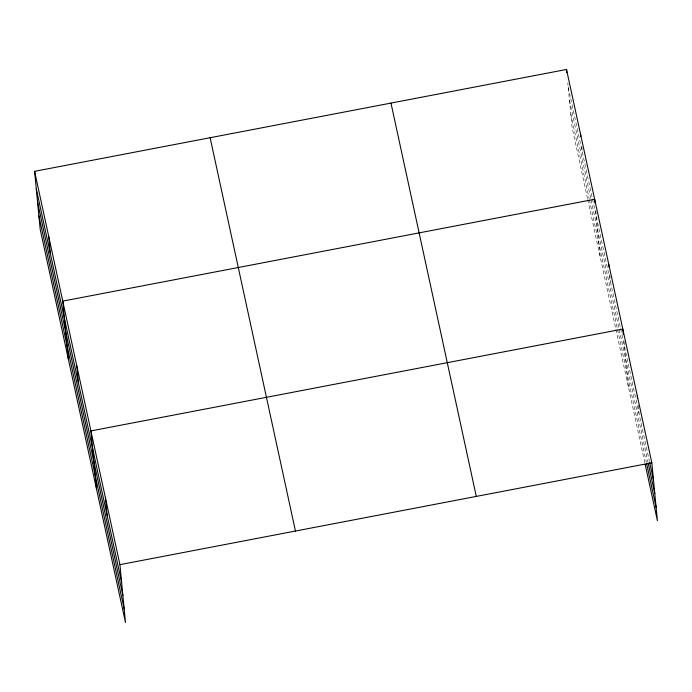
<?xml version="1.0" encoding="UTF-8"?>
<svg xmlns="http://www.w3.org/2000/svg" width="692" height="692" viewBox="0 0 692 692"><rect width="100%" height="100%" fill="white"/><g stroke="black" fill="none" stroke-linecap="round" stroke-linejoin="round"><path stroke-width="0.52" stroke-dasharray="3.46 2.59" d="M568.184 86.95L592.257 197.903M592.482 198.95L620.413 327.705M620.638 328.752L649.433 461.469M569.473 100.279L590.812 198.673M591.046 199.72L618.968 328.475M619.202 329.522L647.997 462.265M570.796 114.016L589.186 198.803M589.411 199.85L617.342 328.605M617.567 329.651L646.371 462.42M587.517 198.526L572.076 127.345L567.786 82.841M587.742 199.573L615.672 328.319M615.897 329.366L644.935 463.207M638.214 405.183L639.001 413.409M624.002 341.407L628.388 386.94M609.73 274.447L610.422 281.644M595.751 210.576L600.232 257.147M581.773 146.713L582.266 151.851"/><path stroke-width="1.04" d="M34.6 171.331L119.924 564.655L125.494 622.532L40.171 229.199L34.6 171.331L566.506 69.468L651.829 462.801L657.4 520.669L645.16 464.254M119.924 564.655L651.829 462.801M649.658 462.516L653.508 480.274M648.222 463.311L654.796 493.604M646.596 463.458L656.12 507.34M390.971 103.082L476.295 496.406M210.126 137.717L295.449 531.041M36.287 188.804L121.61 582.136M37.567 202.133L122.891 595.466M38.89 215.869L124.214 609.202M637.323 395.928L637.522 397.987M623.31 334.21L622.817 329.063L90.911 430.926L96.491 488.794M608.735 264.171L609.038 267.25M595.059 203.379L594.662 199.27L62.756 301.124L68.326 359.001M580.579 134.369L580.778 136.428M566.506 69.468L566.8 72.556M105.418 497.79L107.104 515.272M76.838 366.025L78.516 383.506M48.682 236.223L50.36 253.704"/></g></svg>
